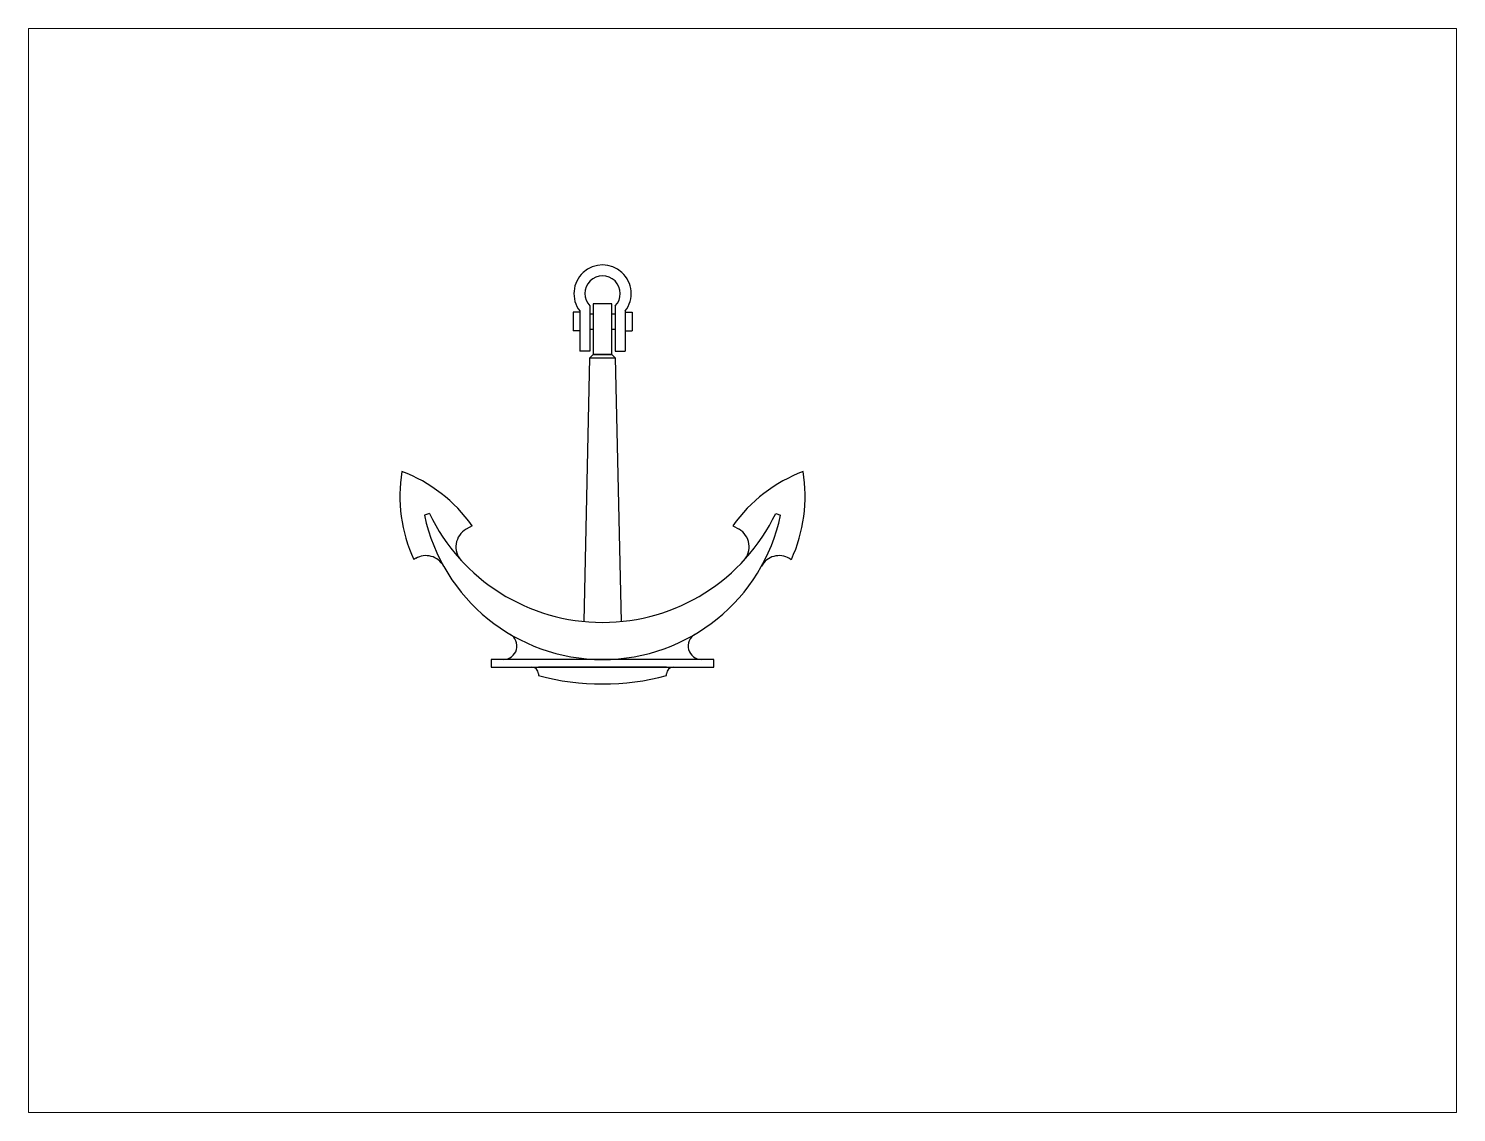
# Paper-space layout 'Layout1' of a CAD drawing. Header units: millimetres. Extents: x 26 to 231, y 20 to 176.
# The model-space entities are those that its viewports show. They can reach past a viewport. Long polylines and large blocks are cut down to what shows.
import ezdxf

# ---------------------------------------------------------------- set-up
doc = ezdxf.new("R2010")
doc.units = ezdxf.units.MM

msp = doc.modelspace()

# ---------------------------------------------------------------- linework, layer by layer
for p, q in [((161.74, 225.06), (159.74, 225.06)), ((159.74, 225.06), (159.74, 219.56)), ((161.74, 225.44), (161.74, 213.51)), ((164.74, 226.93), (164.74, 213.51)), ((164.74, 224.61), (165.74, 224.61)), ((171.24, 224.61), (172.24, 224.61)), ((172.24, 226.93), (172.24, 213.51)), ((175.24, 225.44), (175.24, 213.51)), ((175.24, 225.06), (177.24, 225.06)), ((177.24, 225.06), (177.24, 219.56)), ((161.74, 219.56), (159.74, 219.56)), ((164.74, 220.01), (165.74, 220.01)), ((171.24, 220.01), (172.24, 220.01)), ((175.24, 219.56), (177.24, 219.56)), ((164.74, 213.51), (161.74, 213.51)), ((172.24, 213.51), (175.24, 213.51)), ((162.99, 133.37), (164.74, 211.56)), ((172.24, 211.56), (173.99, 133.37)), ((117.12, 165.41), (115.67, 164.88)), ((219.86, 165.41), (221.31, 164.88)), ((129.82, 161.78), (128, 160.73)), ((207.16, 161.78), (208.98, 160.73)), ((113.07, 152.11), (112.5, 151.78)), ((223.91, 152.11), (224.48, 151.78))]:
    msp.add_line(p, q)
for points in [[(165.74, 212.56), (171.24, 212.56), (171.24, 227.56), (165.74, 227.56)], [(164.74, 211.56), (172.24, 211.56), (171.24, 212.56), (165.74, 212.56)], [(135.49, 119.86), (201.49, 119.86), (201.49, 122.11), (135.49, 122.11)]]:
    msp.add_lwpolyline(points, close=True)
for points in [[(187.49, 119.86), (149.49, 119.86)], [(149.49, 117.86), (149.49, 117.36)], [(187.49, 117.36), (187.49, 117.86)]]:
    msp.add_lwpolyline(points)
for centre, radius, start, end in [((168.49, 230.61), 8.5, 322.572, 217.428), ((168.49, 230.61), 5.25, 315.5847, 224.4153), ((153.39, 170.55), 45, 170.6631, 204.6569), ((93.11, 135.75), 45, 35.3431, 69.3369), ((243.87, 135.75), 45, 110.6631, 144.6569), ((183.59, 170.55), 45, 335.3431, 9.3369), ((168.49, 190.11), 57, 205.6767, 334.3233), ((168.49, 176.11), 54, 191.9976, 348.0024), ((131, 155.53), 6, 120, 222.6816), ((205.98, 155.53), 6, 317.3184, 60), ((116.07, 146.91), 6, 29.1136, 120), ((220.91, 146.91), 6, 60, 150.8864), ((139.1, 126.11), 4, 270, 59.5497), ((197.88, 126.11), 4, 120.4503, 270), ((147.49, 117.86), 2, 0, 90), ((189.49, 117.86), 2, 90, 180), ((168.49, 188.36), 73.5, 255.0187, 284.9813)]:
    msp.add_arc(centre, radius, start, end)

psp = doc.layouts.get("Layout1")

# ---------------------------------------------------------------- viewports
at = {"layer": '0'}
psp.add_viewport(center=(128.5, 97.5), size=(205.6, 156), view_center_point=(210, 148.5), view_height=321.3475, dxfattribs=at)

doc.saveas('drawing.dxf')
